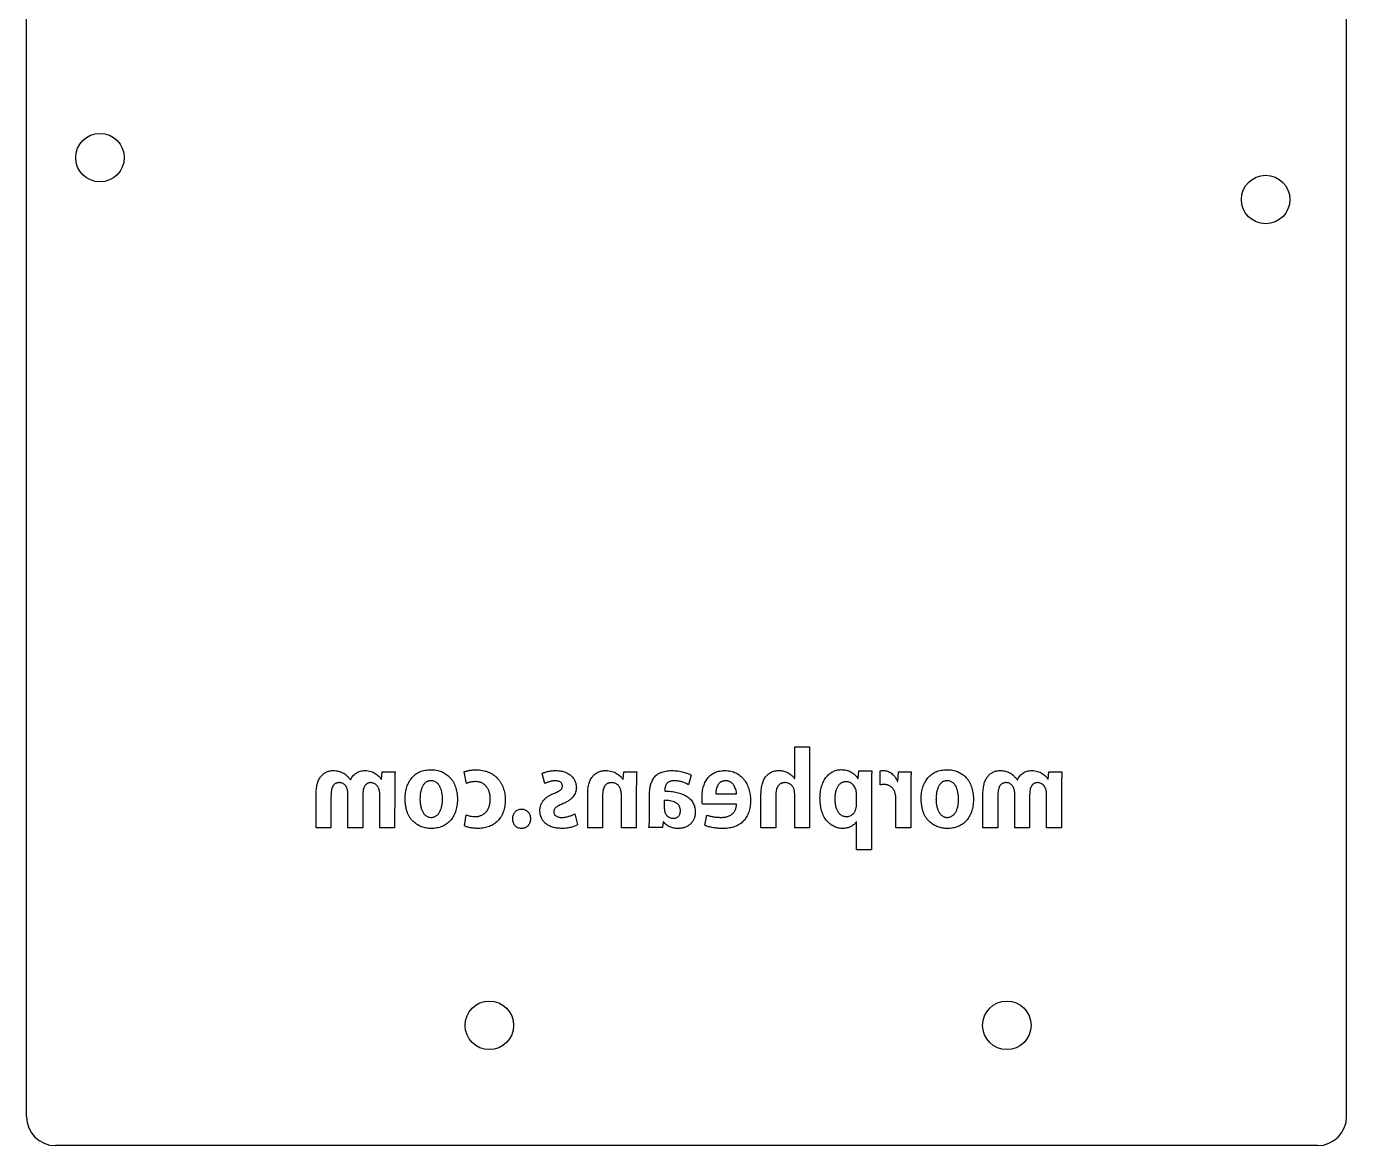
# Model space of a CAD drawing. Header units: millimetres. Extents: x 148 to 216, y -164 to -48.
# Drawn here: x 147.6 to 215.6, y -163.7 to -106 of the extents above; entities that cross this region are included whole.
import ezdxf

# ---------------------------------------------------------------- set-up
doc = ezdxf.new("R2010")
doc.units = ezdxf.units.MM

msp = doc.modelspace()

# ---------------------------------------------------------------- linework, layer by layer
at = {"color": 7, "linetype": 'Continuous', "lineweight": 25}
for p, q in [((147.593, -162.175), (147.593, -49.859)), ((215.627, -162.175), (215.627, -49.859)), ((187.185, -143.129), (187.951, -143.129)), ((187.185, -144.756), (187.185, -143.129)), ((187.951, -143.129), (187.951, -147.305)), ((164.29, -144.836), (164.3, -144.835)), ((165.873, -144.799), (165.888, -144.799)), ((165.888, -144.799), (165.925, -144.416)), ((165.925, -144.416), (166.591, -144.416)), ((168.429, -144.308), (168.428, -144.308)), ((170.279, -145.017), (170.154, -144.421)), ((174.307, -145.029), (174.164, -144.507)), ((178.329, -144.801), (178.344, -144.801)), ((178.344, -144.801), (178.38, -144.415)), ((178.38, -144.415), (179.043, -144.415)), ((181.857, -144.589), (181.709, -145.089)), ((187.175, -144.756), (187.185, -144.756)), ((190.444, -144.765), (190.454, -144.765)), ((190.454, -144.765), (190.49, -144.369)), ((190.49, -144.369), (191.158, -144.369)), ((191.585, -145.088), (191.585, -144.369)), ((192.475, -144.909), (192.496, -144.909)), ((192.496, -144.909), (192.527, -144.415)), ((192.527, -144.415), (193.185, -144.415)), ((195.023, -144.308), (195.023, -144.308)), ((198.655, -144.836), (198.665, -144.835)), ((200.238, -144.799), (200.253, -144.799)), ((200.253, -144.799), (200.29, -144.416)), ((200.29, -144.416), (200.956, -144.416)), ((162.521, -147.31), (162.521, -145.549)), ((164.163, -147.31), (164.163, -145.549)), ((165.804, -147.31), (165.804, -145.564)), ((166.571, -145.283), (166.57, -147.31)), ((176.518, -147.305), (176.518, -145.528)), ((178.256, -147.305), (178.256, -145.58)), ((179.023, -145.278), (179.022, -147.305)), ((179.709, -146.621), (179.709, -145.566)), ((183.123, -145.56), (184.193, -145.56)), ((185.448, -147.305), (185.448, -145.569)), ((187.185, -147.305), (187.185, -145.543)), ((190.371, -146.099), (190.371, -145.557)), ((191.138, -145.318), (191.137, -148.441)), ((193.165, -145.307), (193.164, -147.303)), ((196.887, -147.31), (196.887, -145.549)), ((198.528, -147.31), (198.528, -145.549)), ((200.169, -147.31), (200.169, -145.564)), ((200.936, -145.283), (200.935, -147.31)), ((163.288, -145.669), (163.288, -147.31)), ((164.929, -145.596), (164.929, -147.31)), ((167.874, -145.818), (167.873, -145.818)), ((177.285, -145.612), (177.285, -147.305)), ((180.466, -145.893), (180.466, -146.312)), ((184.193, -146.086), (182.43, -146.085)), ((186.215, -145.632), (186.214, -147.305)), ((192.398, -147.303), (192.398, -145.801)), ((194.468, -145.818), (194.467, -145.818)), ((197.653, -145.669), (197.653, -147.31)), ((199.294, -145.596), (199.294, -147.31)), ((170.175, -147.21), (170.258, -146.629)), ((175.856, -146.581), (176.001, -147.141)), ((182.555, -147.175), (182.664, -146.649)), ((163.288, -147.31), (162.521, -147.31)), ((164.929, -147.31), (164.163, -147.31)), ((166.57, -147.31), (165.804, -147.31)), ((173.113, -147.336), (173.113, -147.336)), ((177.285, -147.305), (176.518, -147.305)), ((179.022, -147.305), (178.256, -147.305)), ((180.366, -147.286), (179.667, -147.286)), ((180.413, -146.998), (180.366, -147.286)), ((180.429, -146.999), (180.413, -146.998)), ((186.214, -147.305), (185.448, -147.305)), ((187.951, -147.305), (187.185, -147.305)), ((190.371, -146.992), (190.36, -146.992)), ((190.371, -148.441), (190.371, -146.992)), ((193.164, -147.303), (192.398, -147.303)), ((197.653, -147.31), (196.887, -147.31)), ((199.294, -147.31), (198.528, -147.31)), ((200.935, -147.31), (200.169, -147.31)), ((191.137, -148.441), (190.371, -148.441)), ((214.127, -163.675), (149.093, -163.675))]:
    msp.add_line(p, q, dxfattribs=at)
for centre in [(151.384, -112.776), (211.455, -114.935), (171.45, -157.48), (198.12, -157.48)]:
    msp.add_circle(centre, 1.25, dxfattribs=at)
for centre, start, end in [((149.093, -162.175), 180, 270), ((214.127, -162.175), 270, 360)]:
    msp.add_arc(centre, 1.5, start, end, dxfattribs=at)
for points, knots in [([(162.521, -145.549), (162.523, -145.498), (162.527, -145.401), (162.54, -145.261), (162.561, -145.131), (162.589, -145.011), (162.626, -144.902), (162.669, -144.803), (162.722, -144.714), (162.782, -144.637), (162.848, -144.57), (162.917, -144.511), (162.992, -144.462), (163.071, -144.422), (163.154, -144.39), (163.242, -144.368), (163.334, -144.356), (163.397, -144.355), (163.429, -144.354)], [0, 0, 0, 0, 0.08879, 0.171942, 0.249486, 0.321797, 0.389482, 0.453232, 0.513291, 0.5707, 0.626082, 0.679466, 0.732166, 0.784106, 0.835927, 0.889133, 0.943444, 1, 1, 1, 1]), ([(163.429, -144.354), (163.469, -144.355), (163.548, -144.356), (163.666, -144.378), (163.781, -144.412), (163.892, -144.461), (164, -144.526), (164.103, -144.612), (164.201, -144.715), (164.26, -144.794), (164.29, -144.836)], [0, 0, 0, 0, 0.116514, 0.231696, 0.346344, 0.464011, 0.585546, 0.713495, 0.851228, 1, 1, 1, 1]), ([(164.3, -144.835), (164.316, -144.799), (164.348, -144.729), (164.414, -144.634), (164.492, -144.551), (164.583, -144.481), (164.685, -144.425), (164.798, -144.384), (164.92, -144.36), (165.005, -144.356), (165.049, -144.354)], [0, 0, 0, 0, 0.1246296, 0.2443105, 0.363697, 0.4840722, 0.6066309, 0.7320494, 0.8619459, 1, 1, 1, 1]), ([(165.049, -144.354), (165.1, -144.357), (165.198, -144.362), (165.338, -144.39), (165.463, -144.435), (165.571, -144.496), (165.664, -144.567), (165.747, -144.64), (165.817, -144.716), (165.855, -144.772), (165.873, -144.799)], [0, 0, 0, 0, 0.157804, 0.301786, 0.435469, 0.561833, 0.681983, 0.793932, 0.899862, 1, 1, 1, 1]), ([(166.591, -144.416), (166.588, -144.48), (166.582, -144.614), (166.576, -144.823), (166.572, -145.048), (166.571, -145.203), (166.571, -145.283)], [0, 0, 0, 0, 0.223289, 0.463402, 0.722582, 1, 1, 1, 1]), ([(167.107, -145.802), (167.109, -145.748), (167.112, -145.641), (167.13, -145.484), (167.157, -145.337), (167.195, -145.197), (167.245, -145.066), (167.306, -144.943), (167.377, -144.829), (167.458, -144.723), (167.55, -144.628), (167.649, -144.544), (167.758, -144.473), (167.876, -144.415), (168.002, -144.369), (168.137, -144.336), (168.28, -144.315), (168.378, -144.311), (168.429, -144.308)], [0, 0, 0, 0, 0.073261, 0.14286, 0.209835, 0.273946, 0.336119, 0.396786, 0.456509, 0.515879, 0.574536, 0.632231, 0.689508, 0.747621, 0.807004, 0.86857, 0.932724, 1, 1, 1, 1]), ([(168.445, -144.876), (168.42, -144.878), (168.373, -144.882), (168.304, -144.9), (168.241, -144.924), (168.183, -144.958), (168.131, -145.001), (168.084, -145.051), (168.041, -145.11), (167.993, -145.201), (167.944, -145.323), (167.902, -145.48), (167.878, -145.646), (167.875, -145.76), (167.874, -145.818)], [0, 0, 0, 0, 0.060315, 0.116958, 0.172144, 0.226402, 0.281307, 0.337255, 0.396581, 0.458513, 0.588505, 0.7204, 0.857144, 1, 1, 1, 1]), ([(168.428, -144.308), (168.478, -144.309), (168.576, -144.312), (168.718, -144.332), (168.853, -144.364), (168.981, -144.407), (169.101, -144.464), (169.214, -144.532), (169.32, -144.613), (169.418, -144.705), (169.506, -144.81), (169.585, -144.925), (169.651, -145.051), (169.704, -145.188), (169.748, -145.335), (169.778, -145.494), (169.799, -145.663), (169.802, -145.779), (169.804, -145.839)], [0, 0, 0, 0, 0.0642213, 0.1259026, 0.185341, 0.2429978, 0.3001329, 0.356706, 0.4137764, 0.4719403, 0.5307399, 0.5904132, 0.6513234, 0.7146315, 0.7803463, 0.8495657, 0.9228924, 1, 1, 1, 1]), ([(169.037, -145.823), (169.036, -145.766), (169.034, -145.653), (169.01, -145.488), (168.968, -145.331), (168.919, -145.207), (168.871, -145.116), (168.827, -145.056), (168.779, -145.003), (168.723, -144.96), (168.662, -144.926), (168.595, -144.9), (168.522, -144.882), (168.471, -144.878), (168.445, -144.876)], [0, 0, 0, 0, 0.137826, 0.271502, 0.400857, 0.529626, 0.591796, 0.650898, 0.707551, 0.763741, 0.819427, 0.876662, 0.936553, 1, 1, 1, 1]), ([(170.154, -144.421), (170.171, -144.414), (170.208, -144.4), (170.269, -144.38), (170.337, -144.363), (170.439, -144.339), (170.581, -144.316), (170.698, -144.313), (170.759, -144.311)], [0, 0, 0, 0, 0.090308, 0.192909, 0.306519, 0.431675, 0.704404, 1, 1, 1, 1]), ([(170.759, -144.311), (170.817, -144.313), (170.931, -144.317), (171.097, -144.341), (171.252, -144.377), (171.397, -144.426), (171.532, -144.489), (171.655, -144.565), (171.77, -144.653), (171.872, -144.756), (171.964, -144.867), (172.043, -144.987), (172.112, -145.113), (172.166, -145.248), (172.21, -145.39), (172.242, -145.539), (172.261, -145.695), (172.264, -145.802), (172.266, -145.857)], [0, 0, 0, 0, 0.072164, 0.140855, 0.20594, 0.268598, 0.329593, 0.388982, 0.448061, 0.507574, 0.56714, 0.626056, 0.684973, 0.744434, 0.805535, 0.868091, 0.932536, 1, 1, 1, 1]), ([(174.164, -144.507), (174.186, -144.497), (174.231, -144.475), (174.304, -144.446), (174.384, -144.421), (174.47, -144.398), (174.563, -144.379), (174.661, -144.366), (174.765, -144.356), (174.836, -144.355), (174.872, -144.354)], [0, 0, 0, 0, 0.099223, 0.205755, 0.320616, 0.44351, 0.573018, 0.708434, 0.851361, 1, 1, 1, 1]), ([(174.845, -144.879), (174.818, -144.881), (174.765, -144.883), (174.687, -144.891), (174.612, -144.908), (174.541, -144.928), (174.475, -144.953), (174.413, -144.976), (174.357, -145.002), (174.323, -145.02), (174.307, -145.029)], [0, 0, 0, 0, 0.143142, 0.282975, 0.416843, 0.548758, 0.675084, 0.792655, 0.900216, 1, 1, 1, 1]), ([(175.215, -145.153), (175.214, -145.134), (175.212, -145.097), (175.194, -145.044), (175.163, -144.996), (175.121, -144.955), (175.067, -144.922), (175.003, -144.897), (174.927, -144.883), (174.873, -144.881), (174.845, -144.879)], [0, 0, 0, 0, 0.110165, 0.216397, 0.322146, 0.434725, 0.555486, 0.687304, 0.834541, 1, 1, 1, 1]), ([(174.872, -144.354), (174.912, -144.356), (174.99, -144.358), (175.104, -144.372), (175.211, -144.392), (175.312, -144.419), (175.406, -144.454), (175.494, -144.498), (175.574, -144.548), (175.648, -144.605), (175.714, -144.668), (175.771, -144.736), (175.821, -144.809), (175.861, -144.887), (175.893, -144.969), (175.915, -145.056), (175.93, -145.147), (175.933, -145.21), (175.934, -145.241)], [0, 0, 0, 0, 0.0773941, 0.1513429, 0.2216324, 0.2881663, 0.3531067, 0.4155218, 0.4762431, 0.5365502, 0.5953584, 0.652641, 0.7090185, 0.7649158, 0.8217196, 0.8790434, 0.9386048, 1, 1, 1, 1]), ([(176.518, -145.528), (176.52, -145.479), (176.523, -145.385), (176.538, -145.248), (176.559, -145.122), (176.588, -145.005), (176.626, -144.898), (176.672, -144.801), (176.726, -144.714), (176.788, -144.637), (176.856, -144.569), (176.929, -144.511), (177.007, -144.462), (177.089, -144.422), (177.176, -144.391), (177.268, -144.369), (177.364, -144.356), (177.43, -144.355), (177.463, -144.354)], [0, 0, 0, 0, 0.085807, 0.165908, 0.241355, 0.311659, 0.377865, 0.440614, 0.500049, 0.557967, 0.613982, 0.66879, 0.722079, 0.775717, 0.829331, 0.884395, 0.9411, 1, 1, 1, 1]), ([(177.463, -144.354), (177.516, -144.357), (177.617, -144.363), (177.762, -144.391), (177.894, -144.434), (178.009, -144.495), (178.111, -144.565), (178.199, -144.639), (178.273, -144.716), (178.311, -144.773), (178.329, -144.801)], [0, 0, 0, 0, 0.154972, 0.299497, 0.434339, 0.563255, 0.685035, 0.797843, 0.901897, 1, 1, 1, 1]), ([(179.043, -144.415), (179.04, -144.479), (179.034, -144.612), (179.028, -144.82), (179.025, -145.043), (179.024, -145.198), (179.023, -145.278)], [0, 0, 0, 0, 0.222504, 0.463067, 0.721927, 1, 1, 1, 1]), ([(179.709, -145.566), (179.708, -145.525), (179.708, -145.443), (179.717, -145.323), (179.735, -145.208), (179.759, -145.098), (179.794, -144.994), (179.835, -144.895), (179.885, -144.801), (179.943, -144.711), (180.012, -144.63), (180.094, -144.558), (180.189, -144.497), (180.298, -144.448), (180.418, -144.408), (180.552, -144.379), (180.698, -144.36), (180.8, -144.356), (180.853, -144.354)], [0, 0, 0, 0, 0.064871, 0.127709, 0.188293, 0.246897, 0.304099, 0.36009, 0.415448, 0.470976, 0.526331, 0.582755, 0.641241, 0.702951, 0.769001, 0.840043, 0.917128, 1, 1, 1, 1]), ([(180.997, -144.879), (180.972, -144.88), (180.926, -144.881), (180.859, -144.89), (180.798, -144.901), (180.744, -144.919), (180.694, -144.939), (180.652, -144.966), (180.616, -144.997), (180.576, -145.045), (180.536, -145.113), (180.505, -145.205), (180.486, -145.307), (180.487, -145.378), (180.487, -145.416)], [0, 0, 0, 0, 0.084625, 0.163608, 0.235463, 0.302034, 0.363561, 0.421723, 0.47608, 0.530438, 0.638594, 0.75057, 0.869602, 1, 1, 1, 1]), ([(180.853, -144.354), (180.908, -144.356), (181.014, -144.358), (181.167, -144.374), (181.312, -144.397), (181.446, -144.429), (181.567, -144.465), (181.677, -144.504), (181.773, -144.544), (181.83, -144.574), (181.857, -144.589)], [0, 0, 0, 0, 0.156613, 0.305132, 0.445335, 0.577849, 0.701173, 0.811861, 0.911853, 1, 1, 1, 1]), ([(181.709, -145.089), (181.684, -145.074), (181.634, -145.043), (181.554, -145.004), (181.469, -144.968), (181.379, -144.937), (181.286, -144.912), (181.191, -144.893), (181.094, -144.883), (181.029, -144.88), (180.997, -144.879)], [0, 0, 0, 0, 0.1151454, 0.2348899, 0.3566953, 0.4838647, 0.6125436, 0.741363, 0.8694936, 1, 1, 1, 1]), ([(182.409, -145.785), (182.41, -145.728), (182.413, -145.617), (182.429, -145.456), (182.454, -145.306), (182.49, -145.166), (182.534, -145.037), (182.588, -144.919), (182.652, -144.812), (182.726, -144.716), (182.808, -144.631), (182.897, -144.556), (182.994, -144.495), (183.097, -144.442), (183.209, -144.404), (183.327, -144.374), (183.453, -144.358), (183.539, -144.356), (183.583, -144.354)], [0, 0, 0, 0, 0.0816661, 0.1586193, 0.2312044, 0.2994837, 0.3641818, 0.4259557, 0.4851499, 0.5426065, 0.5985469, 0.6536961, 0.7083508, 0.7630197, 0.8190813, 0.8768095, 0.9370149, 1, 1, 1, 1]), ([(183.632, -144.879), (183.608, -144.881), (183.564, -144.885), (183.499, -144.897), (183.44, -144.915), (183.387, -144.941), (183.338, -144.972), (183.296, -145.011), (183.258, -145.055), (183.218, -145.122), (183.178, -145.211), (183.142, -145.324), (183.124, -145.441), (183.124, -145.52), (183.123, -145.56)], [0, 0, 0, 0, 0.072814, 0.140944, 0.205463, 0.266761, 0.32597, 0.385104, 0.444912, 0.506115, 0.629845, 0.751925, 0.874695, 1, 1, 1, 1]), ([(183.583, -144.354), (183.636, -144.357), (183.738, -144.363), (183.886, -144.387), (184.024, -144.425), (184.154, -144.475), (184.273, -144.54), (184.383, -144.617), (184.482, -144.709), (184.571, -144.812), (184.651, -144.925), (184.719, -145.045), (184.779, -145.172), (184.826, -145.305), (184.864, -145.444), (184.891, -145.589), (184.908, -145.741), (184.91, -145.844), (184.911, -145.897)], [0, 0, 0, 0, 0.068889, 0.134166, 0.196834, 0.257195, 0.316171, 0.374464, 0.43315, 0.493095, 0.55377, 0.614287, 0.675174, 0.736926, 0.799913, 0.864443, 0.930909, 1, 1, 1, 1]), ([(184.193, -145.56), (184.189, -145.522), (184.181, -145.444), (184.152, -145.33), (184.106, -145.218), (184.059, -145.128), (184.013, -145.059), (183.972, -145.014), (183.927, -144.976), (183.876, -144.944), (183.822, -144.918), (183.763, -144.898), (183.699, -144.884), (183.654, -144.881), (183.632, -144.879)], [0, 0, 0, 0, 0.1195016, 0.2401913, 0.3629661, 0.4905853, 0.5546568, 0.6161298, 0.6771663, 0.7378029, 0.7988198, 0.8625481, 0.9298929, 1, 1, 1, 1]), ([(185.448, -145.569), (185.449, -145.518), (185.453, -145.42), (185.466, -145.277), (185.488, -145.145), (185.517, -145.024), (185.553, -144.912), (185.599, -144.812), (185.651, -144.722), (185.713, -144.643), (185.779, -144.574), (185.851, -144.515), (185.927, -144.464), (186.007, -144.423), (186.092, -144.392), (186.181, -144.369), (186.275, -144.356), (186.338, -144.355), (186.371, -144.354)], [0, 0, 0, 0, 0.088897, 0.171527, 0.249138, 0.321616, 0.388996, 0.452435, 0.512841, 0.570248, 0.625634, 0.679414, 0.732078, 0.783737, 0.83592, 0.88919, 0.943517, 1, 1, 1, 1]), ([(186.371, -144.354), (186.404, -144.355), (186.473, -144.357), (186.577, -144.375), (186.684, -144.402), (186.791, -144.443), (186.897, -144.496), (186.997, -144.568), (187.092, -144.654), (187.147, -144.722), (187.175, -144.756)], [0, 0, 0, 0, 0.108505, 0.220748, 0.338669, 0.462319, 0.589668, 0.720287, 0.856543, 1, 1, 1, 1]), ([(188.489, -145.791), (188.491, -145.736), (188.494, -145.629), (188.51, -145.472), (188.534, -145.324), (188.568, -145.185), (188.611, -145.054), (188.663, -144.932), (188.725, -144.819), (188.795, -144.715), (188.873, -144.621), (188.957, -144.539), (189.046, -144.469), (189.142, -144.412), (189.243, -144.365), (189.35, -144.334), (189.463, -144.311), (189.54, -144.308), (189.58, -144.306)], [0, 0, 0, 0, 0.080485, 0.156885, 0.22987, 0.299426, 0.365962, 0.430282, 0.493055, 0.554162, 0.613354, 0.670222, 0.725165, 0.779197, 0.832775, 0.886904, 0.942575, 1, 1, 1, 1]), ([(189.58, -144.306), (189.626, -144.308), (189.716, -144.311), (189.848, -144.334), (189.97, -144.371), (190.084, -144.421), (190.187, -144.487), (190.284, -144.565), (190.371, -144.658), (190.419, -144.729), (190.444, -144.765)], [0, 0, 0, 0, 0.135869, 0.265291, 0.389339, 0.50946, 0.628691, 0.748649, 0.871725, 1, 1, 1, 1]), ([(191.158, -144.369), (191.155, -144.438), (191.149, -144.582), (191.143, -144.809), (191.14, -145.056), (191.138, -145.228), (191.138, -145.318)], [0, 0, 0, 0, 0.2181087, 0.4565368, 0.7179503, 1, 1, 1, 1]), ([(191.585, -144.369), (191.611, -144.364), (191.668, -144.355), (191.726, -144.355), (191.757, -144.354)], [0, 0, 0, 0, 0.45932, 1, 1, 1, 1]), ([(191.757, -144.354), (191.792, -144.356), (191.862, -144.36), (191.967, -144.387), (192.07, -144.432), (192.171, -144.492), (192.265, -144.571), (192.348, -144.668), (192.421, -144.781), (192.457, -144.865), (192.475, -144.909)], [0, 0, 0, 0, 0.109128, 0.219538, 0.334466, 0.45694, 0.584128, 0.714444, 0.852663, 1, 1, 1, 1]), ([(193.185, -144.415), (193.182, -144.48), (193.177, -144.616), (193.172, -144.79), (193.167, -144.937), (193.166, -145.055), (193.164, -145.179), (193.165, -145.263), (193.165, -145.307)], [0, 0, 0, 0, 0.220701, 0.457429, 0.582538, 0.715217, 0.853811, 1, 1, 1, 1]), ([(193.702, -145.802), (193.703, -145.748), (193.706, -145.641), (193.724, -145.484), (193.751, -145.337), (193.79, -145.197), (193.84, -145.066), (193.9, -144.943), (193.971, -144.829), (194.052, -144.723), (194.144, -144.628), (194.244, -144.544), (194.353, -144.473), (194.47, -144.415), (194.596, -144.369), (194.731, -144.336), (194.874, -144.315), (194.973, -144.311), (195.023, -144.308)], [0, 0, 0, 0, 0.073261, 0.14286, 0.209835, 0.273946, 0.336119, 0.396786, 0.456509, 0.515879, 0.574536, 0.632231, 0.689508, 0.747621, 0.807004, 0.86857, 0.932724, 1, 1, 1, 1]), ([(195.039, -144.876), (195.014, -144.878), (194.967, -144.882), (194.899, -144.9), (194.836, -144.924), (194.777, -144.958), (194.725, -145.001), (194.678, -145.051), (194.636, -145.11), (194.588, -145.201), (194.539, -145.323), (194.496, -145.48), (194.472, -145.646), (194.469, -145.76), (194.468, -145.818)], [0, 0, 0, 0, 0.060315, 0.116958, 0.172144, 0.226402, 0.281307, 0.337255, 0.396581, 0.458513, 0.588505, 0.7204, 0.857144, 1, 1, 1, 1]), ([(195.023, -144.308), (195.072, -144.309), (195.17, -144.312), (195.312, -144.332), (195.447, -144.364), (195.575, -144.407), (195.695, -144.464), (195.808, -144.532), (195.914, -144.613), (196.012, -144.705), (196.101, -144.81), (196.179, -144.925), (196.245, -145.051), (196.299, -145.188), (196.342, -145.335), (196.372, -145.494), (196.393, -145.663), (196.397, -145.779), (196.399, -145.839)], [0, 0, 0, 0, 0.064221, 0.125903, 0.185341, 0.242998, 0.300133, 0.356706, 0.413776, 0.47194, 0.53074, 0.590413, 0.651323, 0.714631, 0.780346, 0.849566, 0.922892, 1, 1, 1, 1]), ([(195.632, -145.823), (195.631, -145.766), (195.629, -145.653), (195.604, -145.488), (195.562, -145.331), (195.513, -145.207), (195.465, -145.116), (195.421, -145.056), (195.373, -145.003), (195.317, -144.96), (195.256, -144.926), (195.189, -144.9), (195.116, -144.882), (195.065, -144.878), (195.039, -144.876)], [0, 0, 0, 0, 0.137826, 0.271502, 0.400857, 0.529626, 0.591796, 0.650898, 0.707551, 0.763741, 0.819427, 0.876662, 0.936553, 1, 1, 1, 1]), ([(196.887, -145.549), (196.888, -145.498), (196.892, -145.401), (196.905, -145.261), (196.926, -145.131), (196.954, -145.011), (196.991, -144.902), (197.034, -144.803), (197.087, -144.714), (197.147, -144.637), (197.213, -144.57), (197.282, -144.511), (197.357, -144.462), (197.436, -144.422), (197.519, -144.39), (197.607, -144.368), (197.699, -144.356), (197.762, -144.355), (197.794, -144.354)], [0, 0, 0, 0, 0.0887896, 0.1719423, 0.2494861, 0.3217974, 0.3894824, 0.4532325, 0.5132914, 0.5707005, 0.626082, 0.6794664, 0.7321658, 0.7841064, 0.8359268, 0.8891329, 0.943444, 1, 1, 1, 1]), ([(197.794, -144.354), (197.834, -144.355), (197.913, -144.356), (198.031, -144.378), (198.146, -144.412), (198.257, -144.461), (198.365, -144.526), (198.468, -144.612), (198.566, -144.715), (198.625, -144.794), (198.655, -144.836)], [0, 0, 0, 0, 0.116514, 0.231696, 0.346344, 0.464011, 0.585546, 0.713495, 0.851228, 1, 1, 1, 1]), ([(198.665, -144.835), (198.681, -144.799), (198.713, -144.729), (198.779, -144.634), (198.857, -144.551), (198.948, -144.481), (199.05, -144.425), (199.163, -144.384), (199.285, -144.36), (199.37, -144.356), (199.414, -144.354)], [0, 0, 0, 0, 0.12463, 0.24431, 0.363697, 0.484072, 0.606631, 0.732049, 0.861946, 1, 1, 1, 1]), ([(199.414, -144.354), (199.465, -144.357), (199.563, -144.362), (199.703, -144.39), (199.828, -144.435), (199.936, -144.496), (200.029, -144.567), (200.112, -144.64), (200.182, -144.716), (200.22, -144.772), (200.238, -144.799)], [0, 0, 0, 0, 0.157804, 0.301786, 0.435469, 0.561833, 0.681983, 0.793932, 0.899862, 1, 1, 1, 1]), ([(200.956, -144.416), (200.953, -144.48), (200.947, -144.614), (200.941, -144.823), (200.937, -145.048), (200.936, -145.203), (200.936, -145.283)], [0, 0, 0, 0, 0.2232894, 0.4634023, 0.7225824, 1, 1, 1, 1]), ([(163.71, -144.976), (163.692, -144.977), (163.656, -144.978), (163.604, -144.988), (163.557, -145.003), (163.513, -145.023), (163.475, -145.051), (163.44, -145.084), (163.408, -145.122), (163.373, -145.183), (163.336, -145.27), (163.307, -145.389), (163.29, -145.523), (163.289, -145.619), (163.288, -145.669)], [0, 0, 0, 0, 0.06029, 0.117333, 0.17101, 0.222978, 0.274414, 0.326297, 0.379575, 0.435391, 0.555374, 0.688069, 0.835135, 1, 1, 1, 1]), ([(164.163, -145.549), (164.162, -145.524), (164.16, -145.477), (164.151, -145.409), (164.14, -145.346), (164.123, -145.288), (164.102, -145.236), (164.079, -145.188), (164.05, -145.146), (164.007, -145.098), (163.949, -145.049), (163.873, -145.005), (163.793, -144.98), (163.738, -144.977), (163.71, -144.976)], [0, 0, 0, 0, 0.089043, 0.172738, 0.250763, 0.324684, 0.393078, 0.458303, 0.520011, 0.580188, 0.693531, 0.798522, 0.898963, 1, 1, 1, 1]), ([(165.34, -144.976), (165.322, -144.977), (165.287, -144.978), (165.237, -144.989), (165.19, -145.002), (165.149, -145.023), (165.11, -145.048), (165.077, -145.08), (165.046, -145.115), (165.012, -145.172), (164.977, -145.251), (164.948, -145.356), (164.931, -145.472), (164.93, -145.554), (164.929, -145.596)], [0, 0, 0, 0, 0.06487, 0.125331, 0.182756, 0.237826, 0.291672, 0.346388, 0.40186, 0.459977, 0.581079, 0.709973, 0.848904, 1, 1, 1, 1]), ([(165.804, -145.564), (165.802, -145.541), (165.8, -145.495), (165.791, -145.429), (165.78, -145.366), (165.762, -145.308), (165.741, -145.255), (165.716, -145.207), (165.687, -145.162), (165.642, -145.112), (165.583, -145.058), (165.505, -145.011), (165.424, -144.981), (165.368, -144.978), (165.34, -144.976)], [0, 0, 0, 0, 0.084666, 0.165175, 0.241911, 0.313995, 0.382437, 0.447806, 0.511256, 0.573684, 0.691368, 0.798483, 0.899548, 1, 1, 1, 1]), ([(170.733, -144.923), (170.708, -144.924), (170.659, -144.926), (170.589, -144.932), (170.524, -144.94), (170.465, -144.951), (170.411, -144.963), (170.362, -144.979), (170.318, -144.995), (170.292, -145.01), (170.279, -145.017)], [0, 0, 0, 0, 0.161701, 0.31245, 0.452471, 0.580454, 0.699931, 0.80822, 0.908985, 1, 1, 1, 1]), ([(171.499, -145.826), (171.498, -145.794), (171.497, -145.731), (171.486, -145.64), (171.471, -145.552), (171.449, -145.469), (171.421, -145.391), (171.386, -145.317), (171.346, -145.247), (171.299, -145.182), (171.248, -145.123), (171.189, -145.072), (171.126, -145.027), (171.058, -144.99), (170.983, -144.962), (170.905, -144.941), (170.82, -144.927), (170.762, -144.925), (170.733, -144.923)], [0, 0, 0, 0, 0.07205, 0.141038, 0.207865, 0.271805, 0.334381, 0.395751, 0.45594, 0.51604, 0.575075, 0.63331, 0.690711, 0.7493, 0.808153, 0.869208, 0.932954, 1, 1, 1, 1]), ([(174.057, -146.415), (174.057, -146.391), (174.057, -146.343), (174.065, -146.273), (174.079, -146.205), (174.096, -146.139), (174.122, -146.077), (174.151, -146.015), (174.187, -145.957), (174.229, -145.901), (174.275, -145.847), (174.328, -145.795), (174.386, -145.746), (174.45, -145.699), (174.519, -145.655), (174.594, -145.613), (174.675, -145.573), (174.731, -145.549), (174.76, -145.536)], [0, 0, 0, 0, 0.060155, 0.118131, 0.175631, 0.232171, 0.288129, 0.344449, 0.400965, 0.458727, 0.518253, 0.578944, 0.642073, 0.70748, 0.77595, 0.847207, 0.922014, 1, 1, 1, 1]), ([(174.76, -145.536), (174.799, -145.52), (174.872, -145.49), (174.971, -145.443), (175.051, -145.398), (175.115, -145.356), (175.161, -145.311), (175.194, -145.263), (175.214, -145.209), (175.215, -145.172), (175.215, -145.153)], [0, 0, 0, 0, 0.201786, 0.373362, 0.518462, 0.635771, 0.73433, 0.824529, 0.911557, 1, 1, 1, 1]), ([(175.934, -145.241), (175.933, -145.281), (175.93, -145.36), (175.897, -145.478), (175.845, -145.591), (175.784, -145.682), (175.724, -145.752), (175.67, -145.803), (175.611, -145.854), (175.543, -145.902), (175.469, -145.949), (175.387, -145.995), (175.299, -146.039), (175.237, -146.065), (175.205, -146.079)], [0, 0, 0, 0, 0.100419, 0.200658, 0.305957, 0.417215, 0.476912, 0.539151, 0.605213, 0.675125, 0.749963, 0.828199, 0.911481, 1, 1, 1, 1]), ([(177.744, -144.976), (177.724, -144.977), (177.685, -144.979), (177.628, -144.988), (177.576, -145.003), (177.529, -145.024), (177.486, -145.049), (177.448, -145.082), (177.414, -145.118), (177.377, -145.175), (177.338, -145.257), (177.306, -145.365), (177.288, -145.485), (177.286, -145.568), (177.285, -145.612)], [0, 0, 0, 0, 0.068067, 0.132511, 0.19265, 0.250026, 0.305611, 0.361015, 0.416263, 0.473683, 0.592458, 0.718341, 0.853097, 1, 1, 1, 1]), ([(178.256, -145.58), (178.255, -145.553), (178.252, -145.503), (178.242, -145.429), (178.227, -145.362), (178.208, -145.3), (178.183, -145.244), (178.155, -145.194), (178.121, -145.149), (178.07, -145.1), (178.003, -145.05), (177.918, -145.006), (177.831, -144.979), (177.773, -144.977), (177.744, -144.976)], [0, 0, 0, 0, 0.08945, 0.172791, 0.250471, 0.323727, 0.391602, 0.456456, 0.519645, 0.580466, 0.696111, 0.802371, 0.902618, 1, 1, 1, 1]), ([(180.487, -145.416), (180.543, -145.416), (180.653, -145.417), (180.815, -145.43), (180.968, -145.45), (181.113, -145.478), (181.25, -145.516), (181.38, -145.559), (181.501, -145.613), (181.614, -145.675), (181.717, -145.744), (181.807, -145.825), (181.884, -145.914), (181.946, -146.013), (181.997, -146.12), (182.033, -146.237), (182.057, -146.363), (182.062, -146.451), (182.064, -146.495)], [0, 0, 0, 0, 0.078624, 0.153928, 0.22579, 0.294472, 0.360273, 0.42375, 0.485176, 0.545164, 0.602979, 0.65864, 0.71265, 0.766773, 0.821404, 0.878113, 0.937372, 1, 1, 1, 1]), ([(186.678, -144.976), (186.658, -144.977), (186.618, -144.979), (186.561, -144.989), (186.508, -145.004), (186.46, -145.025), (186.417, -145.052), (186.378, -145.084), (186.344, -145.122), (186.305, -145.181), (186.267, -145.264), (186.234, -145.376), (186.217, -145.5), (186.215, -145.587), (186.215, -145.632)], [0, 0, 0, 0, 0.068028, 0.131008, 0.190448, 0.248248, 0.302888, 0.357552, 0.41321, 0.469891, 0.588705, 0.714636, 0.850956, 1, 1, 1, 1]), ([(187.185, -145.543), (187.184, -145.518), (187.181, -145.468), (187.17, -145.397), (187.156, -145.332), (187.135, -145.273), (187.111, -145.22), (187.081, -145.173), (187.047, -145.131), (186.995, -145.087), (186.928, -145.041), (186.845, -145.002), (186.761, -144.978), (186.706, -144.976), (186.678, -144.976)], [0, 0, 0, 0, 0.089912, 0.173964, 0.252052, 0.325053, 0.393496, 0.458275, 0.520443, 0.581844, 0.697867, 0.804298, 0.904283, 1, 1, 1, 1]), ([(189.837, -144.927), (189.814, -144.928), (189.768, -144.93), (189.702, -144.943), (189.641, -144.964), (189.583, -144.992), (189.531, -145.028), (189.483, -145.07), (189.44, -145.122), (189.401, -145.179), (189.366, -145.242), (189.337, -145.311), (189.311, -145.384), (189.291, -145.462), (189.274, -145.544), (189.264, -145.631), (189.256, -145.723), (189.256, -145.785), (189.255, -145.818)], [0, 0, 0, 0, 0.058492, 0.114688, 0.168816, 0.221833, 0.274759, 0.328195, 0.383961, 0.442339, 0.503052, 0.565234, 0.630395, 0.697898, 0.768391, 0.841913, 0.918832, 1, 1, 1, 1]), ([(190.371, -145.557), (190.368, -145.514), (190.364, -145.43), (190.332, -145.312), (190.285, -145.204), (190.23, -145.125), (190.179, -145.069), (190.137, -145.033), (190.093, -145.002), (190.047, -144.975), (189.997, -144.956), (189.946, -144.94), (189.892, -144.93), (189.855, -144.928), (189.837, -144.927)], [0, 0, 0, 0, 0.1405606, 0.2724052, 0.3996016, 0.5250365, 0.586814, 0.6469388, 0.7054395, 0.7633633, 0.8210231, 0.8794019, 0.9388516, 1, 1, 1, 1]), ([(191.783, -145.072), (191.747, -145.073), (191.681, -145.074), (191.615, -145.083), (191.585, -145.088)], [0, 0, 0, 0, 0.538183, 1, 1, 1, 1]), ([(192.398, -145.801), (192.397, -145.772), (192.395, -145.714), (192.386, -145.63), (192.372, -145.552), (192.353, -145.48), (192.327, -145.414), (192.299, -145.353), (192.262, -145.299), (192.223, -145.251), (192.178, -145.209), (192.131, -145.172), (192.08, -145.141), (192.027, -145.115), (191.97, -145.095), (191.91, -145.082), (191.848, -145.073), (191.805, -145.073), (191.783, -145.072)], [0, 0, 0, 0, 0.083062, 0.161121, 0.23435, 0.303213, 0.368268, 0.430494, 0.490025, 0.548123, 0.604996, 0.659817, 0.714735, 0.769144, 0.824643, 0.881292, 0.939137, 1, 1, 1, 1]), ([(198.075, -144.976), (198.057, -144.977), (198.021, -144.978), (197.969, -144.988), (197.922, -145.003), (197.878, -145.023), (197.84, -145.051), (197.805, -145.084), (197.773, -145.122), (197.738, -145.183), (197.701, -145.27), (197.672, -145.389), (197.655, -145.523), (197.654, -145.619), (197.653, -145.669)], [0, 0, 0, 0, 0.0602895, 0.117333, 0.1710103, 0.2229782, 0.2744143, 0.3262972, 0.3795745, 0.4353909, 0.5553745, 0.6880693, 0.8351352, 1, 1, 1, 1]), ([(198.528, -145.549), (198.527, -145.524), (198.525, -145.477), (198.516, -145.409), (198.505, -145.346), (198.488, -145.288), (198.467, -145.236), (198.444, -145.188), (198.415, -145.146), (198.372, -145.098), (198.314, -145.049), (198.238, -145.005), (198.158, -144.98), (198.103, -144.977), (198.075, -144.976)], [0, 0, 0, 0, 0.089043, 0.172738, 0.250763, 0.324684, 0.393078, 0.458303, 0.520011, 0.580188, 0.693531, 0.798522, 0.898963, 1, 1, 1, 1]), ([(199.706, -144.976), (199.687, -144.977), (199.652, -144.978), (199.602, -144.989), (199.556, -145.002), (199.514, -145.023), (199.475, -145.048), (199.442, -145.08), (199.411, -145.115), (199.377, -145.172), (199.342, -145.251), (199.313, -145.356), (199.296, -145.472), (199.295, -145.554), (199.294, -145.596)], [0, 0, 0, 0, 0.06487, 0.125331, 0.182756, 0.237826, 0.291672, 0.346388, 0.40186, 0.459977, 0.581079, 0.709973, 0.848904, 1, 1, 1, 1]), ([(200.169, -145.564), (200.167, -145.541), (200.165, -145.495), (200.156, -145.429), (200.145, -145.366), (200.127, -145.308), (200.106, -145.255), (200.081, -145.207), (200.052, -145.162), (200.007, -145.112), (199.948, -145.058), (199.87, -145.011), (199.789, -144.981), (199.733, -144.978), (199.706, -144.976)], [0, 0, 0, 0, 0.084666, 0.165175, 0.241911, 0.313995, 0.382437, 0.447806, 0.511256, 0.573684, 0.691368, 0.798483, 0.899548, 1, 1, 1, 1]), ([(168.461, -147.338), (168.419, -147.337), (168.334, -147.336), (168.209, -147.321), (168.088, -147.293), (167.97, -147.256), (167.856, -147.206), (167.745, -147.144), (167.638, -147.071), (167.534, -146.987), (167.438, -146.89), (167.353, -146.777), (167.282, -146.649), (167.222, -146.508), (167.175, -146.352), (167.14, -146.181), (167.115, -145.997), (167.11, -145.869), (167.107, -145.802)], [0, 0, 0, 0, 0.055261, 0.109585, 0.163187, 0.21673, 0.270293, 0.325309, 0.381332, 0.439168, 0.498335, 0.558801, 0.621882, 0.687932, 0.75834, 0.833467, 0.9139, 1, 1, 1, 1]), ([(167.873, -145.818), (167.874, -145.85), (167.875, -145.915), (167.883, -146.009), (167.894, -146.098), (167.91, -146.184), (167.93, -146.266), (167.957, -146.344), (167.985, -146.418), (168.02, -146.488), (168.059, -146.551), (168.102, -146.607), (168.149, -146.655), (168.201, -146.695), (168.257, -146.726), (168.318, -146.75), (168.383, -146.765), (168.427, -146.768), (168.45, -146.77)], [0, 0, 0, 0, 0.080195, 0.156328, 0.229731, 0.300069, 0.368942, 0.435322, 0.499872, 0.56282, 0.62328, 0.680444, 0.734539, 0.786927, 0.838701, 0.891207, 0.944646, 1, 1, 1, 1]), ([(168.45, -146.77), (168.473, -146.768), (168.519, -146.765), (168.586, -146.751), (168.648, -146.727), (168.705, -146.696), (168.758, -146.657), (168.807, -146.61), (168.851, -146.554), (168.89, -146.491), (168.924, -146.421), (168.955, -146.348), (168.981, -146.271), (169, -146.189), (169.017, -146.103), (169.029, -146.013), (169.036, -145.919), (169.037, -145.855), (169.037, -145.823)], [0, 0, 0, 0, 0.0569409, 0.1112102, 0.1646346, 0.216725, 0.2695059, 0.3238094, 0.3806295, 0.4408359, 0.5035204, 0.567698, 0.6332214, 0.7016559, 0.7718135, 0.8449872, 0.9207542, 1, 1, 1, 1]), ([(169.804, -145.839), (169.802, -145.897), (169.798, -146.009), (169.78, -146.173), (169.75, -146.327), (169.708, -146.471), (169.656, -146.605), (169.593, -146.729), (169.518, -146.842), (169.432, -146.945), (169.336, -147.036), (169.234, -147.116), (169.123, -147.184), (169.005, -147.239), (168.88, -147.284), (168.747, -147.313), (168.606, -147.334), (168.51, -147.337), (168.461, -147.338)], [0, 0, 0, 0, 0.076494, 0.149058, 0.217792, 0.283501, 0.346611, 0.407527, 0.466955, 0.525907, 0.583939, 0.641221, 0.69774, 0.754957, 0.813058, 0.873091, 0.935152, 1, 1, 1, 1]), ([(170.728, -146.723), (170.756, -146.722), (170.81, -146.72), (170.889, -146.709), (170.964, -146.691), (171.035, -146.664), (171.103, -146.632), (171.166, -146.591), (171.226, -146.543), (171.281, -146.489), (171.331, -146.427), (171.374, -146.359), (171.413, -146.286), (171.442, -146.205), (171.466, -146.119), (171.485, -146.026), (171.496, -145.928), (171.498, -145.861), (171.499, -145.826)], [0, 0, 0, 0, 0.062429, 0.121974, 0.179702, 0.236544, 0.292557, 0.349147, 0.405966, 0.464071, 0.523281, 0.583957, 0.645799, 0.710003, 0.777103, 0.847564, 0.921723, 1, 1, 1, 1]), ([(172.266, -145.857), (172.264, -145.913), (172.261, -146.024), (172.242, -146.185), (172.212, -146.335), (172.17, -146.477), (172.118, -146.608), (172.054, -146.73), (171.977, -146.842), (171.891, -146.944), (171.794, -147.036), (171.688, -147.115), (171.574, -147.182), (171.452, -147.237), (171.32, -147.28), (171.181, -147.312), (171.033, -147.331), (170.931, -147.334), (170.879, -147.336)], [0, 0, 0, 0, 0.074114, 0.144687, 0.211482, 0.275309, 0.337028, 0.396939, 0.455444, 0.513802, 0.571764, 0.628891, 0.68657, 0.744742, 0.804681, 0.867109, 0.931803, 1, 1, 1, 1]), ([(175.205, -146.079), (175.167, -146.095), (175.098, -146.123), (175.004, -146.17), (174.928, -146.215), (174.868, -146.261), (174.825, -146.31), (174.794, -146.363), (174.777, -146.421), (174.776, -146.461), (174.776, -146.482)], [0, 0, 0, 0, 0.192463, 0.358346, 0.498504, 0.614364, 0.71443, 0.808226, 0.902896, 1, 1, 1, 1]), ([(181.297, -146.417), (181.295, -146.392), (181.292, -146.344), (181.276, -146.275), (181.256, -146.212), (181.226, -146.156), (181.19, -146.105), (181.144, -146.062), (181.093, -146.024), (181.013, -145.984), (180.905, -145.945), (180.767, -145.912), (180.619, -145.894), (180.518, -145.893), (180.466, -145.893)], [0, 0, 0, 0, 0.067686, 0.131126, 0.190124, 0.247079, 0.302646, 0.358504, 0.415022, 0.475021, 0.599104, 0.726596, 0.859695, 1, 1, 1, 1]), ([(182.43, -146.085), (182.426, -146.063), (182.42, -146.018), (182.413, -145.945), (182.409, -145.867), (182.409, -145.813), (182.409, -145.785)], [0, 0, 0, 0, 0.2199535, 0.4613719, 0.7220674, 1, 1, 1, 1]), ([(183.38, -146.767), (183.407, -146.767), (183.46, -146.767), (183.538, -146.76), (183.613, -146.748), (183.684, -146.73), (183.753, -146.709), (183.819, -146.68), (183.881, -146.648), (183.94, -146.61), (183.994, -146.567), (184.042, -146.517), (184.084, -146.46), (184.119, -146.397), (184.148, -146.329), (184.169, -146.253), (184.186, -146.172), (184.19, -146.115), (184.193, -146.086)], [0, 0, 0, 0, 0.067647, 0.133631, 0.197021, 0.258192, 0.318563, 0.378323, 0.43685, 0.495414, 0.553855, 0.611529, 0.66981, 0.729793, 0.791545, 0.85736, 0.926285, 1, 1, 1, 1]), ([(184.911, -145.897), (184.91, -145.951), (184.908, -146.058), (184.889, -146.212), (184.861, -146.358), (184.821, -146.495), (184.771, -146.624), (184.708, -146.742), (184.634, -146.852), (184.55, -146.953), (184.455, -147.043), (184.348, -147.121), (184.232, -147.188), (184.106, -147.242), (183.97, -147.285), (183.823, -147.315), (183.667, -147.336), (183.559, -147.339), (183.503, -147.34)], [0, 0, 0, 0, 0.071566, 0.139263, 0.204092, 0.266249, 0.326164, 0.384402, 0.441897, 0.499202, 0.556321, 0.613604, 0.671774, 0.731408, 0.793634, 0.858661, 0.927419, 1, 1, 1, 1]), ([(189.669, -147.336), (189.631, -147.335), (189.556, -147.333), (189.445, -147.316), (189.338, -147.287), (189.235, -147.246), (189.135, -147.193), (189.038, -147.129), (188.945, -147.052), (188.856, -146.965), (188.772, -146.865), (188.701, -146.75), (188.639, -146.622), (188.587, -146.481), (188.546, -146.327), (188.517, -146.16), (188.496, -145.98), (188.491, -145.856), (188.489, -145.791)], [0, 0, 0, 0, 0.052064, 0.103255, 0.153886, 0.20462, 0.256262, 0.309536, 0.364716, 0.422087, 0.481928, 0.543781, 0.608597, 0.67738, 0.750211, 0.82808, 0.911127, 1, 1, 1, 1]), ([(189.255, -145.818), (189.256, -145.85), (189.257, -145.913), (189.263, -146.006), (189.275, -146.094), (189.292, -146.178), (189.313, -146.257), (189.338, -146.331), (189.37, -146.401), (189.405, -146.466), (189.444, -146.525), (189.489, -146.576), (189.538, -146.62), (189.592, -146.657), (189.651, -146.685), (189.714, -146.706), (189.782, -146.719), (189.829, -146.722), (189.853, -146.723)], [0, 0, 0, 0, 0.080191, 0.156836, 0.229609, 0.299934, 0.366868, 0.431921, 0.494516, 0.555423, 0.61403, 0.669511, 0.72365, 0.776912, 0.830003, 0.884441, 0.940752, 1, 1, 1, 1]), ([(189.853, -146.723), (189.886, -146.722), (189.951, -146.719), (190.046, -146.687), (190.134, -146.639), (190.2, -146.582), (190.247, -146.529), (190.278, -146.482), (190.306, -146.43), (190.328, -146.374), (190.345, -146.312), (190.359, -146.245), (190.367, -146.174), (190.369, -146.124), (190.371, -146.099)], [0, 0, 0, 0, 0.109174, 0.216262, 0.324359, 0.439762, 0.500346, 0.561343, 0.625198, 0.692236, 0.762117, 0.836662, 0.916031, 1, 1, 1, 1]), ([(195.055, -147.338), (195.013, -147.337), (194.929, -147.336), (194.804, -147.321), (194.683, -147.293), (194.564, -147.256), (194.45, -147.206), (194.34, -147.144), (194.232, -147.071), (194.129, -146.987), (194.032, -146.89), (193.948, -146.777), (193.876, -146.649), (193.816, -146.508), (193.769, -146.352), (193.735, -146.181), (193.71, -145.997), (193.704, -145.869), (193.702, -145.802)], [0, 0, 0, 0, 0.055261, 0.109585, 0.163187, 0.21673, 0.270293, 0.325309, 0.381332, 0.439168, 0.498335, 0.558801, 0.621882, 0.687932, 0.75834, 0.833467, 0.9139, 1, 1, 1, 1]), ([(194.467, -145.818), (194.468, -145.85), (194.469, -145.915), (194.477, -146.009), (194.488, -146.098), (194.504, -146.184), (194.525, -146.266), (194.551, -146.344), (194.58, -146.418), (194.614, -146.488), (194.653, -146.551), (194.696, -146.607), (194.743, -146.655), (194.795, -146.695), (194.851, -146.726), (194.912, -146.75), (194.977, -146.765), (195.021, -146.768), (195.044, -146.77)], [0, 0, 0, 0, 0.080195, 0.156328, 0.229731, 0.300069, 0.368942, 0.435322, 0.499872, 0.56282, 0.62328, 0.680444, 0.734539, 0.786927, 0.838701, 0.891207, 0.944646, 1, 1, 1, 1]), ([(195.044, -146.77), (195.068, -146.768), (195.113, -146.765), (195.18, -146.751), (195.242, -146.727), (195.299, -146.696), (195.353, -146.657), (195.401, -146.61), (195.445, -146.554), (195.484, -146.491), (195.518, -146.421), (195.549, -146.348), (195.575, -146.271), (195.595, -146.189), (195.612, -146.103), (195.624, -146.013), (195.63, -145.919), (195.631, -145.855), (195.632, -145.823)], [0, 0, 0, 0, 0.056941, 0.11121, 0.164635, 0.216725, 0.269506, 0.323809, 0.38063, 0.440836, 0.50352, 0.567698, 0.633221, 0.701656, 0.771813, 0.844987, 0.920754, 1, 1, 1, 1]), ([(196.399, -145.839), (196.397, -145.897), (196.393, -146.009), (196.374, -146.173), (196.344, -146.327), (196.302, -146.471), (196.251, -146.605), (196.187, -146.729), (196.112, -146.842), (196.026, -146.945), (195.931, -147.036), (195.828, -147.116), (195.718, -147.184), (195.599, -147.239), (195.474, -147.284), (195.341, -147.313), (195.201, -147.334), (195.105, -147.337), (195.055, -147.338)], [0, 0, 0, 0, 0.076494, 0.149058, 0.217792, 0.283501, 0.346611, 0.407527, 0.466955, 0.525907, 0.583939, 0.641221, 0.69774, 0.754957, 0.813058, 0.873091, 0.935152, 1, 1, 1, 1]), ([(170.258, -146.629), (170.291, -146.643), (170.358, -146.673), (170.471, -146.7), (170.595, -146.719), (170.683, -146.722), (170.728, -146.723)], [0, 0, 0, 0, 0.2191911, 0.4578914, 0.7168161, 1, 1, 1, 1]), ([(172.657, -146.836), (172.659, -146.8), (172.662, -146.731), (172.688, -146.633), (172.727, -146.546), (172.783, -146.474), (172.85, -146.414), (172.929, -146.37), (173.018, -146.343), (173.08, -146.339), (173.113, -146.337)], [0, 0, 0, 0, 0.1429552, 0.2746365, 0.3976483, 0.517791, 0.6356823, 0.7520826, 0.8718323, 1, 1, 1, 1]), ([(173.113, -147.336), (173.079, -147.334), (173.015, -147.33), (172.925, -147.303), (172.846, -147.259), (172.779, -147.198), (172.725, -147.125), (172.687, -147.038), (172.663, -146.941), (172.659, -146.872), (172.657, -146.836)], [0, 0, 0, 0, 0.131777, 0.253138, 0.369255, 0.486775, 0.606233, 0.729435, 0.858383, 1, 1, 1, 1]), ([(173.113, -146.337), (173.145, -146.339), (173.207, -146.344), (173.295, -146.372), (173.373, -146.416), (173.441, -146.477), (173.496, -146.552), (173.538, -146.637), (173.563, -146.733), (173.567, -146.801), (173.569, -146.836)], [0, 0, 0, 0, 0.12683, 0.24643, 0.363817, 0.484284, 0.606537, 0.730028, 0.860334, 1, 1, 1, 1]), ([(173.569, -146.836), (173.567, -146.871), (173.563, -146.938), (173.54, -147.034), (173.501, -147.12), (173.448, -147.195), (173.38, -147.256), (173.301, -147.301), (173.21, -147.329), (173.146, -147.333), (173.113, -147.336)], [0, 0, 0, 0, 0.137959, 0.266223, 0.387883, 0.509216, 0.627662, 0.745882, 0.867798, 1, 1, 1, 1]), ([(175.194, -147.336), (175.15, -147.334), (175.063, -147.332), (174.937, -147.319), (174.82, -147.299), (174.71, -147.271), (174.608, -147.236), (174.514, -147.193), (174.428, -147.142), (174.351, -147.084), (174.283, -147.019), (174.222, -146.95), (174.172, -146.873), (174.131, -146.792), (174.098, -146.705), (174.075, -146.613), (174.06, -146.516), (174.058, -146.449), (174.057, -146.415)], [0, 0, 0, 0, 0.080903, 0.157115, 0.229423, 0.29777, 0.362626, 0.424957, 0.484956, 0.543325, 0.600511, 0.655895, 0.710618, 0.765565, 0.821212, 0.878703, 0.937804, 1, 1, 1, 1]), ([(174.776, -146.482), (174.777, -146.503), (174.778, -146.544), (174.798, -146.602), (174.832, -146.653), (174.877, -146.696), (174.937, -146.73), (175.01, -146.754), (175.095, -146.769), (175.156, -146.771), (175.189, -146.772)], [0, 0, 0, 0, 0.111755, 0.215203, 0.31953, 0.427265, 0.545383, 0.676895, 0.827576, 1, 1, 1, 1]), ([(175.189, -146.772), (175.22, -146.77), (175.281, -146.768), (175.373, -146.755), (175.465, -146.737), (175.555, -146.71), (175.642, -146.68), (175.721, -146.648), (175.792, -146.617), (175.836, -146.592), (175.856, -146.581)], [0, 0, 0, 0, 0.1315, 0.262841, 0.396853, 0.533433, 0.665473, 0.787167, 0.898401, 1, 1, 1, 1]), ([(179.667, -147.286), (179.671, -147.263), (179.678, -147.217), (179.687, -147.145), (179.695, -147.067), (179.701, -146.954), (179.708, -146.805), (179.709, -146.684), (179.709, -146.621)], [0, 0, 0, 0, 0.101758, 0.21125, 0.328367, 0.45311, 0.719309, 1, 1, 1, 1]), ([(180.466, -146.312), (180.467, -146.334), (180.471, -146.377), (180.48, -146.439), (180.496, -146.496), (180.514, -146.548), (180.538, -146.594), (180.566, -146.636), (180.598, -146.673), (180.647, -146.714), (180.711, -146.754), (180.788, -146.79), (180.864, -146.813), (180.915, -146.815), (180.94, -146.815)], [0, 0, 0, 0, 0.086994, 0.168188, 0.244099, 0.314952, 0.38187, 0.446696, 0.50972, 0.572834, 0.693821, 0.802358, 0.903915, 1, 1, 1, 1]), ([(180.94, -146.815), (180.964, -146.814), (181.01, -146.813), (181.076, -146.794), (181.137, -146.764), (181.192, -146.721), (181.239, -146.666), (181.271, -146.594), (181.292, -146.51), (181.295, -146.449), (181.297, -146.417)], [0, 0, 0, 0, 0.116586, 0.229405, 0.33954, 0.453565, 0.571689, 0.697507, 0.8394, 1, 1, 1, 1]), ([(182.064, -146.495), (182.063, -146.525), (182.061, -146.582), (182.048, -146.666), (182.03, -146.747), (182.003, -146.823), (181.971, -146.897), (181.93, -146.966), (181.882, -147.031), (181.828, -147.093), (181.767, -147.149), (181.7, -147.198), (181.628, -147.241), (181.55, -147.275), (181.466, -147.302), (181.378, -147.323), (181.283, -147.336), (181.218, -147.339), (181.185, -147.34)], [0, 0, 0, 0, 0.064208, 0.1262, 0.186402, 0.246012, 0.304158, 0.363127, 0.422056, 0.482377, 0.543024, 0.603499, 0.664458, 0.726814, 0.790792, 0.857167, 0.9269, 1, 1, 1, 1]), ([(182.664, -146.649), (182.715, -146.666), (182.82, -146.702), (182.991, -146.736), (183.179, -146.76), (183.311, -146.765), (183.38, -146.767)], [0, 0, 0, 0, 0.219261, 0.457226, 0.716999, 1, 1, 1, 1]), ([(170.879, -147.336), (170.841, -147.335), (170.767, -147.334), (170.659, -147.326), (170.558, -147.314), (170.463, -147.298), (170.376, -147.278), (170.299, -147.258), (170.233, -147.236), (170.194, -147.218), (170.175, -147.21)], [0, 0, 0, 0, 0.158344, 0.308613, 0.450079, 0.585192, 0.709808, 0.819401, 0.916862, 1, 1, 1, 1]), ([(176.001, -147.141), (175.976, -147.155), (175.923, -147.186), (175.837, -147.221), (175.744, -147.255), (175.643, -147.283), (175.536, -147.307), (175.425, -147.323), (175.311, -147.333), (175.233, -147.335), (175.194, -147.336)], [0, 0, 0, 0, 0.1047015, 0.2161751, 0.3335315, 0.4595241, 0.5900968, 0.7236275, 0.8597828, 1, 1, 1, 1]), ([(181.185, -147.34), (181.146, -147.339), (181.069, -147.336), (180.957, -147.32), (180.851, -147.292), (180.75, -147.253), (180.656, -147.204), (180.571, -147.146), (180.494, -147.078), (180.451, -147.025), (180.429, -146.999)], [0, 0, 0, 0, 0.13619, 0.267484, 0.395397, 0.520388, 0.643238, 0.762501, 0.880553, 1, 1, 1, 1]), ([(183.503, -147.34), (183.458, -147.34), (183.368, -147.338), (183.234, -147.33), (183.106, -147.317), (182.982, -147.297), (182.865, -147.275), (182.754, -147.246), (182.651, -147.214), (182.587, -147.188), (182.555, -147.175)], [0, 0, 0, 0, 0.141781, 0.279121, 0.413036, 0.542239, 0.666112, 0.784362, 0.894709, 1, 1, 1, 1]), ([(190.36, -146.992), (190.344, -147.017), (190.31, -147.066), (190.245, -147.131), (190.17, -147.188), (190.087, -147.24), (189.994, -147.282), (189.893, -147.312), (189.783, -147.331), (189.708, -147.334), (189.669, -147.336)], [0, 0, 0, 0, 0.110089, 0.222761, 0.338993, 0.460996, 0.587277, 0.717445, 0.854426, 1, 1, 1, 1])]:
    msp.add_open_spline(points, degree=3, knots=knots, dxfattribs=at)

doc.saveas('drawing.dxf')
